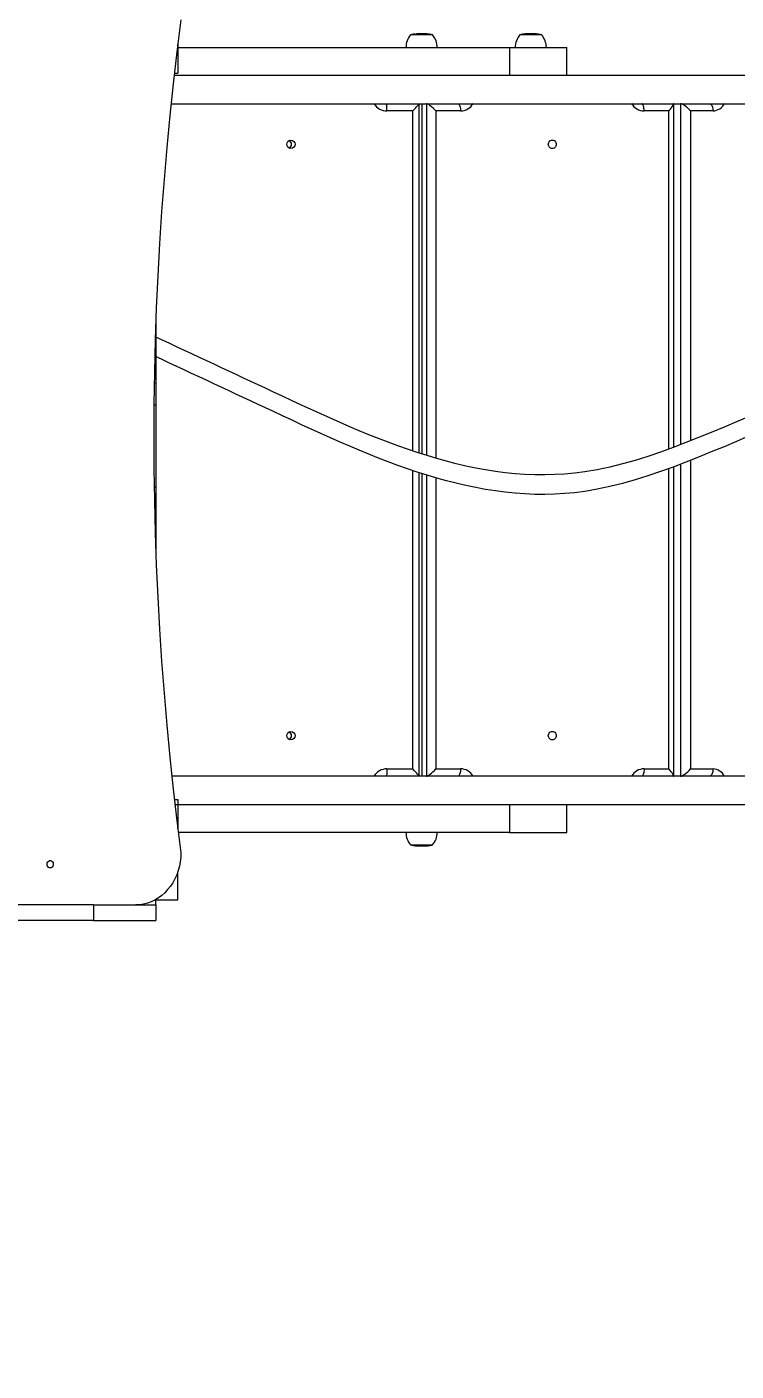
# Model space of a CAD drawing. Header units: millimetres. Extents: x -9796 to 8770, y -5907 to 5265.
# Drawn here: x 5914 to 6596, y -956 to 336 of the extents above; entities that cross this region are included whole.
import ezdxf

# ---------------------------------------------------------------- set-up
doc = ezdxf.new("R2010")
doc.units = ezdxf.units.MM
for name, color, linetype in [('DIKOM_ОБЪЕКТ', 7, 'Continuous'), ('DIKOM_РАЗМЕР_ЗОНА', 7, 'Continuous'), ('DIKOM_РАЗМЕР_ОБЪЕКТА', 7, 'Continuous')]:
    doc.layers.add(name, color=color, linetype=linetype)
doc.styles.add('style1', font='arial.ttf', dxfattribs={"width": 0.8})
doc.dimstyles.new('1-50', dxfattribs={"dimtxt": 300, "dimasz": 200, "dimexe": 100, "dimexo": 0, "dimgap": 100, "dimtad": 1, "dimdec": 0, "dimtxsty": 'style1', "dimcen": 0, "dimclrd": 7, "dimclre": 7, "dimadec": 1, "dimazin": 2, "dimtfac": 1, "dimtdec": 0, "dimtmove": 0, "dimatfit": 3, "dimfxl": 0, "dimlwd": 25, "dimlwe": 18, "dimarcsym": 0})

# ---------------------------------------------------------------- blocks, each defined once
blk = doc.blocks.new('*D5')
at = {"layer": 'Defpoints', "color": 0, "transparency": 16777216}
for p in [(7270, 166.7), (-5222.8, -386.2), (-5222.8, -5176.4)]:
    blk.add_point(p, dxfattribs=at)
at = {"layer": 'DIKOM_РАЗМЕР_ОБЪЕКТА', "color": 7, "lineweight": 18, "transparency": 16777216}
for p, q in [((7270, 166.7), (7270, -5276.4)), ((-5222.8, -386.2), (-5222.8, -5276.4))]:
    blk.add_line(p, q, dxfattribs=at)
at = {"layer": 'DIKOM_РАЗМЕР_ОБЪЕКТА', "color": 7, "lineweight": 25, "transparency": 16777216}
blk.add_line((7070, -5176.4), (-5022.8, -5176.4), dxfattribs=at)
at = {"layer": 'DIKOM_РАЗМЕР_ОБЪЕКТА', "color": 7, "transparency": 16777216}
for points in [[(-5022.8, -5143.1), (-5022.8, -5209.7), (-5222.8, -5176.4)], [(7070, -5143.1), (7070, -5209.7), (7270, -5176.4)]]:
    blk.add_solid(points, dxfattribs=at)
at = {"layer": 'DIKOM_РАЗМЕР_ОБЪЕКТА', "color": 0, "transparency": 16777216, "insert": (1312.2, -4923.2), "char_height": 300, "attachment_point": 5, "style": 'style1'}
blk.add_mtext('12500', dxfattribs=at)
blk = doc.blocks.new('*D6')
at = {"layer": 'Defpoints', "color": 0, "transparency": 16777216}
for p in [(8770, -68.6), (-8225.6, -387.7), (-8225.6, -5806.9)]:
    blk.add_point(p, dxfattribs=at)
at = {"layer": 'DIKOM_РАЗМЕР_ЗОНА', "color": 7, "lineweight": 18, "transparency": 16777216}
for p, q in [((8770, -68.6), (8770, -5906.9)), ((-8225.6, -387.7), (-8225.6, -5906.9))]:
    blk.add_line(p, q, dxfattribs=at)
at = {"layer": 'DIKOM_РАЗМЕР_ЗОНА', "color": 7, "lineweight": 25, "transparency": 16777216}
blk.add_line((8570, -5806.9), (-8025.6, -5806.9), dxfattribs=at)
at = {"layer": 'DIKOM_РАЗМЕР_ЗОНА', "color": 7, "transparency": 16777216}
for points in [[(-8025.6, -5773.6), (-8025.6, -5840.2), (-8225.6, -5806.9)], [(8570, -5773.6), (8570, -5840.2), (8770, -5806.9)]]:
    blk.add_solid(points, dxfattribs=at)
at = {"layer": 'DIKOM_РАЗМЕР_ЗОНА', "color": 0, "transparency": 16777216, "insert": (1304.1, -5553.7), "char_height": 300, "attachment_point": 5, "style": 'style1'}
blk.add_mtext('17000', dxfattribs=at)

msp = doc.modelspace()

# ---------------------------------------------------------------- linework, layer by layer
at = {"layer": 'DIKOM_ОБЪЕКТ', "color": 7, "linetype": 'Continuous', "lineweight": 15}
for p, q in [((6304.2, 327.8), (6282.6, 327.8)), ((6285.4, 328.4), (6285.9, 328.5)), ((6285.8, 328.4), (6285.5, 328.4)), ((6286.5, 328.5), (6285.8, 328.4)), ((6285.9, 328.5), (6285.9, 328.4)), ((6286, 328.5), (6286.2, 328.5)), ((6286.2, 328.5), (6286.7, 328.6)), ((6286.2, 328.5), (6286.2, 328.5)), ((6286.2, 328.5), (6286.2, 328.4)), ((6286.2, 328.5), (6286.2, 328.4)), ((6287, 328.6), (6286.5, 328.5)), ((6286.9, 328.6), (6287, 328.6)), ((6288.5, 328.7), (6287.4, 328.7)), ((6287.8, 328.7), (6288.6, 328.7)), ((6288.7, 328.7), (6288.4, 328.7)), ((6289.2, 328.8), (6288.5, 328.7)), ((6288.5, 328.8), (6288.8, 328.8)), ((6288.6, 328.7), (6288.7, 328.7)), ((6288.6, 328.7), (6288.6, 328.7)), ((6288.7, 328.7), (6288.7, 328.7)), ((6288.8, 328.8), (6288.8, 328.7)), ((6288.9, 328.8), (6289.2, 328.8)), ((6290, 328.9), (6290, 328.9)), ((6290, 328.9), (6290, 328.9)), ((6292.3, 328.9), (6291.9, 328.9)), ((6292.7, 328.9), (6292.3, 328.9)), ((6292.5, 328.9), (6292.5, 328.9)), ((6293.8, 328.9), (6292.7, 328.9)), ((6292.9, 328.9), (6293.2, 328.9)), ((6294.8, 328.9), (6293.8, 328.9)), ((6294.7, 328.9), (6295, 328.9)), ((6296.2, 328.9), (6295.8, 328.9)), ((6297.5, 328.8), (6297, 328.8)), ((6297.3, 328.8), (6297.5, 328.8)), ((6301, 328.4), (6299.8, 328.6)), ((6300.5, 328.5), (6299.8, 328.6)), ((6300.9, 328.4), (6301, 328.4)), ((6409, 327.8), (6387.4, 327.8)), ((6390.4, 328.4), (6390.8, 328.5)), ((6390.5, 328.4), (6390.4, 328.4)), ((6391.1, 328.5), (6390.5, 328.4)), ((6390.8, 328.5), (6390.9, 328.5)), ((6390.8, 328.5), (6390.8, 328.4)), ((6390.9, 328.5), (6391.4, 328.5)), ((6390.9, 328.5), (6390.9, 328.5)), ((6390.9, 328.5), (6390.9, 328.4)), ((6390.9, 328.5), (6390.9, 328.4)), ((6391.8, 328.6), (6391.1, 328.5)), ((6393.1, 328.7), (6392.3, 328.7)), ((6392.8, 328.7), (6393.3, 328.7)), ((6393.8, 328.8), (6393.1, 328.7)), ((6393.2, 328.7), (6393.7, 328.8)), ((6393.3, 328.7), (6393.4, 328.7)), ((6393.3, 328.7), (6393.3, 328.7)), ((6393.4, 328.7), (6393.4, 328.7)), ((6393.7, 328.8), (6393.8, 328.8)), ((6393.7, 328.8), (6393.7, 328.8)), ((6394.8, 328.3), (6394.8, 328.9)), ((6397.1, 328.9), (6396.7, 328.9)), ((6397.4, 328.9), (6397.2, 328.9)), ((6397.3, 328.9), (6397.3, 328.9)), ((6398.5, 328.9), (6397.4, 328.9)), ((6397.8, 328.9), (6398.1, 328.9)), ((6399.7, 328.9), (6398.7, 328.9)), ((6399.5, 328.9), (6399.8, 328.9)), ((6400.9, 328.9), (6400.5, 328.9)), ((6400.5, 328.9), (6400.8, 328.9)), ((6402.2, 328.8), (6401.7, 328.8)), ((6402.1, 328.8), (6402.2, 328.8)), ((6405.8, 328.4), (6404.6, 328.6)), ((6405.3, 328.5), (6404.6, 328.6)), ((6405.3, 328.5), (6405.3, 328.5)), ((6405.7, 328.4), (6405.8, 328.4)), ((6058.8, 315.8), (6377.8, 315.8)), ((6059, 318), (6059.1, 318)), ((6059.1, 318), (6059.1, 318.8)), ((6059.1, 318), (6059.1, 291)), ((6377.8, 315.8), (6377.8, 288.8)), ((6377.8, 315.8), (6433, 315.8)), ((6433, 288.8), (6433, 315.8)), ((7262.5, 288.8), (6055.6, 288.8)), ((6055.8, 291), (6059.1, 291)), ((6052.7, 261.8), (7262.5, 261.8)), ((6291, -73.9), (6291, 261.8)), ((6293.7, 261.5), (6293.7, -74.7)), ((6294, -74.8), (6294, 261.8)), ((6298.2, 261.8), (6298.2, -76.1)), ((6535.6, -68.2), (6535.6, 261.8)), ((6535.6, -68.3), (6535.6, 261.5)), ((6542.1, 261.8), (6542.1, -65.8)), ((6284.9, 254.8), (6260.1, 254.8)), ((6284.9, -71.9), (6284.9, 254.8)), ((6330.7, 254.8), (6307, 254.8)), ((6307, 254.8), (6307, -78.8)), ((6530.8, 254.8), (6507.1, 254.8)), ((6530.8, -70), (6530.8, 254.8)), ((6573.3, 254.8), (6551.6, 254.8)), ((6551.6, 254.8), (6551.6, -62.1)), ((6038.1, 58.2), (6038.1, -173.8)), ((6038.1, -6.8), (6036.4, -6.8)), ((6038.1, -27.8), (6036.1, -27.8)), ((6530.8, -377.2), (6530.8, -88.8)), ((6535.6, -384.2), (6535.6, -87)), ((6535.6, -383.8), (6535.6, -87.1)), ((6542.1, -84.6), (6542.1, -384.2)), ((6551.6, -80.9), (6551.6, -377.2)), ((6284.9, -377.2), (6284.9, -90.7)), ((6291, -384.1), (6291, -92.7)), ((6293.7, -93.5), (6293.7, -383.8)), ((6294, -384.2), (6294, -93.6)), ((6298.2, -94.9), (6298.2, -384.2)), ((6307, -97.6), (6307, -377.2)), ((6038.1, -106.8), (6036.3, -106.8)), ((6038.1, -127.8), (6036.8, -127.8)), ((7262.5, -384.2), (6053.4, -384.2)), ((6260.1, -377.2), (6284.9, -377.2)), ((6307, -377.2), (6330.7, -377.2)), ((6507.1, -377.2), (6530.8, -377.2)), ((6551.6, -377.2), (6573.3, -377.2)), ((6055.8, -406.5), (6059.1, -406.5)), ((6056.4, -411.2), (7262.5, -411.2)), ((6059.1, -406.5), (6059.1, -433.5)), ((6377.8, -411.2), (6377.8, -438.2)), ((6433, -438.2), (6433, -411.2)), ((6059, -433.5), (6059.1, -433.5)), ((6059.1, -434.4), (6059.1, -433.5)), ((6377.8, -438.2), (6059.7, -438.2)), ((6377.8, -438.2), (6433, -438.2)), ((6282.6, -450.2), (6294.6, -450.2)), ((6285.9, -450.8), (6285.4, -450.7)), ((6285.5, -450.7), (6285.8, -450.7)), ((6285.8, -450.7), (6286.3, -450.8)), ((6285.9, -450.8), (6285.9, -450.7)), ((6286.3, -450.8), (6286, -450.8)), ((6286, -450.8), (6286, -450.8)), ((6287.1, -450.9), (6286, -450.8)), ((6286.1, -450.8), (6287.3, -450.9)), ((6287.3, -450.9), (6287.7, -450.9)), ((6287.4, -450.9), (6287.4, -450.7)), ((6287.4, -450.9), (6287.4, -450.9)), ((6287.4, -450.9), (6287.4, -450.9)), ((6287.5, -451), (6287.5, -450.9)), ((6288, -451), (6287.5, -451)), ((6287.7, -450.9), (6288.2, -451)), ((6288.3, -451), (6288, -451)), ((6288.7, -451.1), (6288.4, -451)), ((6288.4, -451), (6288.7, -451)), ((6288.7, -451), (6289.1, -451.1)), ((6288.7, -451.1), (6288.7, -451)), ((6289.1, -451.1), (6288.9, -451.1)), ((6289.5, -451.1), (6289.5, -451.1)), ((6290, -451.2), (6290, -451.2)), ((6291.9, -451.2), (6292.2, -451.2)), ((6292.4, -451.2), (6292.6, -451.2)), ((6292.6, -451.2), (6293.4, -451.2)), ((6293.3, -451.2), (6293.9, -451.2)), ((6293.9, -451.2), (6294.1, -451.2)), ((6294.1, -451.2), (6294.8, -451.2)), ((6294.6, -450.2), (6304.2, -450.2)), ((6295.7, -451.2), (6296.2, -451.2)), ((6296.9, -451.1), (6297, -451.1)), ((6297, -451.1), (6297.5, -451.1)), ((6297.5, -451.1), (6297.3, -451.1)), ((6299.8, -450.9), (6301, -450.7)), ((6299.8, -450.9), (6300.5, -450.8)), ((6301, -450.7), (6300.9, -450.7)), ((6059.1, -502.8), (6059.1, -476)), ((6038.1, -507.8), (6038.1, -502.5)), ((6038.1, -502.8), (6059.1, -502.8)), ((5978.1, -507.8), (5648.1, -507.8)), ((5978.1, -507.8), (5978.1, -522.8)), ((5978.1, -507.8), (6038.1, -507.8)), ((6038.1, -507.8), (6038.1, -522.8)), ((6038.1, -507.8), (6038.1, -522.8)), ((5978.1, -522.8), (5737.8, -522.8)), ((5978.1, -522.8), (6038.1, -522.8)), ((6038.1, -522.8), (6038.1, -522.8))]:
    msp.add_line(p, q, dxfattribs=at)
at = {"layer": 'DIKOM_ОБЪЕКТ', "color": 7, "linetype": 'Continuous', "lineweight": 15, "flags": 128}
for points in [[(6062.1, 342.2), (6058.3, 311.7), (6054.7, 281), (6051.5, 250.4), (6048.5, 219.7), (6045.9, 189), (6043.6, 158.2), (6041.5, 127.4), (6039.8, 96.6), (6038.4, 65.7), (6037.4, 34.9), (6036.6, 4), (6036.1, -26.9), (6036, -57.8), (6036.1, -88.7), (6036.6, -119.5), (6037.4, -150.4), (6038.4, -181.3), (6039.8, -212.1), (6041.5, -242.9), (6043.6, -273.7), (6045.9, -304.5), (6048.5, -335.2), (6051.5, -365.9), (6054.7, -396.6), (6058.3, -427.2), (6062.1, -457.8)], [(6287, 328.6), (6287, 328.6), (6287, 328.6)], [(6294, 328.9), (6293.6, 328.9), (6293.4, 328.9)], [(6293.7, 328.9), (6294.6, 328.9), (6294.7, 328.9)], [(6295.8, 328.9), (6295.7, 328.9), (6295.6, 328.9)], [(6296, 328.9), (6296.2, 328.9), (6296.2, 328.9)], [(6297, 328.8), (6296.9, 328.8), (6296.9, 328.8)], [(6398.7, 328.9), (6398.3, 328.9), (6398, 328.9)], [(6398.6, 328.9), (6398.7, 328.9), (6399.5, 328.9)], [(6400.5, 328.9), (6400.4, 328.9), (6400.4, 328.9)], [(6401.7, 328.8), (6401.7, 328.8), (6401.7, 328.8)], [(6404.6, 328.6), (6404.1, 328.7), (6403.8, 328.7), (6403.6, 328.7), (6403.4, 328.7), (6403.3, 328.7), (6403.3, 328.7)], [(6260.1, 254.8), (6260.1, 256.1), (6260, 257.2), (6260, 258.3), (6259.9, 259.3), (6259.8, 260.2), (6259.6, 260.9), (6259.5, 261.4), (6259.4, 261.7), (6259.2, 261.8)], [(6328.5, 261.8), (6328.9, 261.7), (6329.3, 261.4), (6329.6, 260.9), (6329.9, 260.2), (6330.2, 259.3), (6330.4, 258.3), (6330.6, 257.2), (6330.7, 256.1), (6330.7, 254.8)], [(6507.1, 254.8), (6507.1, 256.1), (6507, 257.2), (6506.8, 258.3), (6506.6, 259.3), (6506.3, 260.2), (6506, 260.9), (6505.6, 261.4), (6505.3, 261.7), (6504.9, 261.8)], [(6569.9, 261.8), (6570.5, 261.7), (6571, 261.4), (6571.6, 260.9), (6572.1, 260.2), (6572.5, 259.3), (6572.9, 258.3), (6573.1, 257.2), (6573.3, 256.1), (6573.3, 254.8)], [(6415.1, 222.8), (6415.2, 223.7), (6415.5, 224.6), (6415.9, 225.3), (6416.5, 226), (6417.3, 226.5), (6418.1, 226.7), (6418.9, 226.8), (6419.7, 226.7), (6420.6, 226.5), (6421.3, 226), (6421.9, 225.3), (6422.3, 224.6), (6422.6, 223.7), (6422.7, 222.8), (6422.6, 222), (6422.3, 221.1), (6421.9, 220.4), (6421.3, 219.7), (6420.6, 219.2), (6419.7, 218.9), (6418.9, 218.8), (6418.1, 218.9), (6417.3, 219.2), (6416.5, 219.7), (6415.9, 220.4), (6415.5, 221.1), (6415.2, 222), (6415.1, 222.8)], [(6415.1, -345.2), (6415.2, -344.3), (6415.5, -343.4), (6415.9, -342.7), (6416.5, -342), (6417.3, -341.5), (6418.1, -341.3), (6418.9, -341.2), (6419.7, -341.3), (6420.6, -341.5), (6421.3, -342), (6421.9, -342.7), (6422.3, -343.4), (6422.6, -344.3), (6422.7, -345.2), (6422.6, -346), (6422.3, -346.9), (6421.9, -347.6), (6421.3, -348.3), (6420.6, -348.8), (6419.7, -349.1), (6418.9, -349.2), (6418.1, -349.1), (6417.3, -348.8), (6416.5, -348.3), (6415.9, -347.6), (6415.5, -346.9), (6415.2, -346), (6415.1, -345.2)], [(6260.1, -377.2), (6260.1, -378.4), (6260, -379.5), (6260, -380.7), (6259.9, -381.7), (6259.8, -382.5), (6259.6, -383.2), (6259.5, -383.7), (6259.4, -384), (6259.2, -384.2)], [(6330.7, -377.2), (6330.7, -378.4), (6330.6, -379.5), (6330.4, -380.7), (6330.2, -381.7), (6329.9, -382.5), (6329.6, -383.2), (6329.3, -383.7), (6328.9, -384), (6328.5, -384.2)], [(6507.1, -377.2), (6507.1, -378.4), (6507, -379.5), (6506.8, -380.7), (6506.6, -381.7), (6506.3, -382.5), (6506, -383.2), (6505.6, -383.7), (6505.3, -384), (6504.9, -384.2)], [(6573.3, -377.2), (6573.3, -378.4), (6573.1, -379.5), (6572.9, -380.7), (6572.5, -381.7), (6572.1, -382.5), (6571.6, -383.2), (6571, -383.7), (6570.5, -384), (6569.9, -384.2)], [(6289.5, -451.1), (6289.8, -451.1), (6290.1, -451.1), (6290.6, -451.2), (6291.1, -451.2), (6291.4, -451.2)], [(6290, -451.2), (6290, -451.2), (6290, -451.2)], [(6290, -451.2), (6290.2, -451.2), (6290.4, -451.2), (6290.8, -451.2), (6291.1, -451.2), (6291.4, -451.2)], [(6293.3, -451.2), (6293.5, -451.2), (6293.5, -451.2)], [(6293.9, -451.2), (6293.5, -451.2), (6293.4, -451.2)], [(6295.6, -451.2), (6295.6, -451.2), (6295.7, -451.2)], [(6296.2, -451.2), (6296.1, -451.2), (6296, -451.2)], [(6062.1, -457.8), (6062, -462.1), (6061.5, -466.5), (6060.7, -470.7), (6059.5, -474.9), (6058.1, -478.9), (6056.3, -482.8), (6054.3, -486.5), (6052, -489.9), (6049.4, -493.1), (6046.7, -496.1), (6043.7, -498.7), (6040.5, -501.1), (6037.1, -503.1), (6033.6, -504.8), (6030, -506.1), (6026.3, -507), (6022.6, -507.6), (6018.8, -507.8)], [(5936.5, -472.3), (5935.5, -472.1), (5934.7, -471.5), (5934, -470.7), (5933.6, -469.6), (5933.5, -468.5), (5933.7, -467.4), (5934.3, -466.4), (5935.1, -465.7), (5936, -465.3), (5937, -465.3), (5938, -465.7), (5938.8, -466.4), (5939.3, -467.4), (5939.5, -468.5), (5939.5, -469.6), (5939.1, -470.7), (5938.4, -471.5), (5937.5, -472.1), (5936.5, -472.3)]]:
    msp.add_lwpolyline(points, dxfattribs=at)
at = {"layer": 'DIKOM_ОБЪЕКТ', "color": 7, "linetype": 'Continuous', "lineweight": 15}
for centre in [(6167.8, 222.8), (6167.8, -345.2)]:
    msp.add_circle(centre, 3.97, dxfattribs=at)
for centre, radius, start, end in [((6297, 315.7), 18.7, 139.3788, 179.5091), ((6291.9, 287.1), 41.8, 98.7903, 102.8796), ((6291.9, 287.1), 41.8, 97.1552, 98.1561), ((6291.9, 287.1), 41.8, 96.2947, 96.6521), ((6291.9, 287.1), 41.8, 96.2916, 96.2947), ((6291.9, 287.1), 41.8, 94.7452, 95.6785), ((6291.9, 287.1), 41.8, 93.1615, 94.116), ((6290.6, 306.5), 22.4, 91.6733, 92.7957), ((6288.7, 400.9), 72.1, 270.656, 272.1514), ((6291.9, 287.1), 41.8, 90, 92.539), ((6289.7, 374.2), 45.3, 270.3847, 272.1231), ((6293.7, 243.6), 85.3, 90.6884, 91.5433), ((6292.5, 289.3), 39.6, 90.1013, 91.6182), ((6294.2, 70.4), 258.5, 89.8849, 90.1786), ((6294.6, 249.2), 79.7, 89.2982, 90.4356), ((6294.8, 287.1), 41.8, 87.2416, 88.3702), ((6294.8, 287.1), 41.8, 85.5978, 86.6122), ((6293, 272.6), 56.4, 83.054, 84.8756), ((6295.3, 292.3), 36.6, 82.8812, 85.076), ((6294.8, 287.1), 41.8, 82.263, 84.9599), ((6294.8, 287.1), 41.8, 77.1204, 81.627), ((6289.7, 315.7), 18.7, 0.4909, 40.6212), ((6401.9, 315.7), 18.7, 139.3788, 179.5091), ((6396.7, 287.1), 41.8, 98.7266, 102.8796), ((6396.7, 287.1), 41.8, 97.3232, 98.0958), ((6396.7, 287.1), 41.8, 96.04, 96.8146), ((6396.7, 287.1), 41.8, 94.7051, 95.4479), ((6396.7, 287.1), 41.8, 93.1947, 94.0799), ((6393.1, 410), 81.2, 270.87, 272.1131), ((6396.8, 262.9), 66, 91.7501, 92.1238), ((6396.7, 287.1), 41.8, 90, 92.5916), ((6394.3, 376.2), 47.3, 270.5644, 272.1178), ((6398.3, 246.6), 82.3, 90.5967, 91.5301), ((6397.2, 288.4), 40.5, 89.9794, 91.5904), ((6397.3, 321.9), 7.05, 86.7719, 90.7971), ((6398.9, 25.1), 303.8, 89.8939, 90.1646), ((6399.3, 236), 92.9, 89.3494, 90.4044), ((6399.7, 287.1), 41.8, 87.2696, 88.3919), ((6400.8, 328.7), 0.199, 63.6852, 112.607), ((6399.7, 287.1), 41.8, 85.73, 86.6441), ((6378.6, 99.8), 230.2, 83.5244, 83.9684), ((6399.7, 287.1), 41.8, 82.3206, 85.1013), ((6399.7, 287.1), 41.8, 77.1204, 81.6883), ((6394.5, 315.7), 18.7, 0.4909, 40.6212), ((6260.1, 269.6), 14.8, 211.8562, 269.9903), ((6330.6, 268.9), 14.1, 270.6469, 329.8512), ((6507.3, 268.9), 14.1, 210.1488, 269.3531), ((6572.9, 267.7), 12.8, 272.071, 333.0787), ((6164.4, 222.8), 4.02, 295.8593, 64.1407), ((6164.4, -345.2), 4.02, 295.859, 64.141), ((6260.1, -391.9), 14.8, 90.0085, 148.1455), ((6330.6, -391.2), 14.1, 30.1473, 89.3543), ((6507.3, -391.2), 14.1, 90.6457, 149.8527), ((6572.9, -390), 12.8, 26.9198, 87.9302), ((6297, -438), 18.7, 180.4909, 220.6212), ((6289.7, -438), 18.7, 319.3788, 359.5091), ((6291.9, -409.4), 41.8, 257.1204, 261.2088), ((6291.9, -409.4), 41.8, 261.8458, 262.0662), ((6291.9, -409.4), 41.8, 262.5975, 264.347), ((6287.9, -438), 13, 266.4419, 267.5612), ((6287.6, -450.2), 0.767, 251.4502, 258.9721), ((6291.9, -409.4), 41.8, 264.9053, 265.2566), ((6291.9, -409.4), 41.8, 265.884, 266.755), ((6293.7, -322.6), 128.6, 268.118, 268.3157), ((6291.9, -409.4), 41.8, 267.4283, 270), ((6292.5, -420.8), 30.4, 267.8772, 270.0941), ((6292.2, -426.1), 25.1, 268.0646, 270.3346), ((6294.8, -409.4), 41.8, 270, 271.0004), ((6294.8, -409.4), 41.8, 271.6277, 272.7578), ((6294.8, -409.4), 41.8, 273.3869, 274.4952), ((6293.4, -397), 54.2, 275.0077, 276.7473), ((6295.3, -414.5), 36.7, 274.8485, 276.9054), ((6294.8, -409.4), 41.8, 275.1456, 277.7377), ((6294.8, -409.4), 41.8, 278.3726, 282.8796)]:
    msp.add_arc(centre, radius, start, end, dxfattribs=at)
for centre, major_axis, ratio, start_param, end_param in [((6284, 254.8), (-6.99, -6.99), 0.063281, 1.633993, 3.20479), ((6300.7, 254.8), (6.91, -6.91), 0.162987, 2.980027, 3.303159), ((6304.8, 254.8), (6.91, -6.91), 0.162987, 1.40923, 2.980027), ((6528.6, 254.8), (-6.91, -6.91), 0.162987, 1.732362, 3.303159), ((6541.7, 254.8), (6.76, -6.76), 0.265952, 2.881658, 2.96204), ((6548.2, 254.8), (6.76, -6.76), 0.265952, 1.310861, 2.881658), ((6284, -377.2), (6.99, -6.99), 0.063281, 6.219988, 7.790785), ((6300.7, -377.2), (-6.91, -6.91), 0.162987, 6.121619, 6.444751), ((6304.8, -377.2), (-6.91, -6.91), 0.162987, 0.161566, 1.732362), ((6528.6, -377.2), (6.91, -6.91), 0.162987, 6.121619, 7.692416), ((6541.7, -377.2), (-6.76, -6.76), 0.265952, 0.179552, 0.259935), ((6548.2, -377.2), (-6.76, -6.76), 0.265952, 0.259935, 1.830731)]:
    msp.add_ellipse(centre, major_axis=major_axis, ratio=ratio, start_param=start_param, end_param=end_param, dxfattribs=at)
for points, knots in [([(7230.8, -61.2), (7154.1, -101.3), (7004, -179.9), (6791, 106), (6470.2, -164.4), (6248.8, -60.9), (6150.4, -14.9), (6112.8, 2.7), (6075.1, 20.3), (6037.5, 37.9)], [0, 0, 0, 0, 228.58285, 447.678088, 834.448134, 1143.79549, 1143.79549, 1143.79549, 1262.183254, 1262.183254, 1262.183254, 1262.183254]), ([(7230.8, -80), (7154.1, -120.1), (7004, -198.7), (6791, 87.2), (6470.2, -183.2), (6248.8, -79.7), (6150.4, -33.7), (6112.6, -16), (6074.8, 1.6), (6037, 19.3)], [0, 0, 0, 0, 228.58285, 447.678088, 834.448134, 1143.79549, 1143.79549, 1143.79549, 1262.704143, 1262.704143, 1262.704143, 1262.704143])]:
    msp.add_open_spline(points, degree=3, knots=knots, dxfattribs=at)

# ---------------------------------------------------------------- dimensions: what is measured, and where the dimension line sits
at = {"layer": 'DIKOM_РАЗМЕР_ЗОНА'}
dim = msp.add_linear_dim(base=(-8225.6, -5806.9), p1=(8770, -68.6), p2=(-8225.6, -387.7), angle=180, text='17000', dimstyle='1-50', override={"dimscale": 1, "dimtix": 0, "dimtofl": 1, "dimtmove": 0, "dimatfit": 3}, dxfattribs=at)
dim.commit()
dim.dimension.update_dxf_attribs({"geometry": '*D6', "text_midpoint": (1304.1, -5806.9), "dimtype": 160})
at = {"layer": 'DIKOM_РАЗМЕР_ОБЪЕКТА'}
dim = msp.add_linear_dim(base=(-5222.8, -5176.4), p1=(7270, 166.7), p2=(-5222.8, -386.2), angle=180, text='12500', dimstyle='1-50', override={"dimscale": 1, "dimtix": 0, "dimtofl": 1, "dimtmove": 0, "dimatfit": 3}, dxfattribs=at)
dim.commit()
dim.dimension.update_dxf_attribs({"geometry": '*D5', "text_midpoint": (1312.2, -5176.4), "dimtype": 160})

doc.saveas('drawing.dxf')
